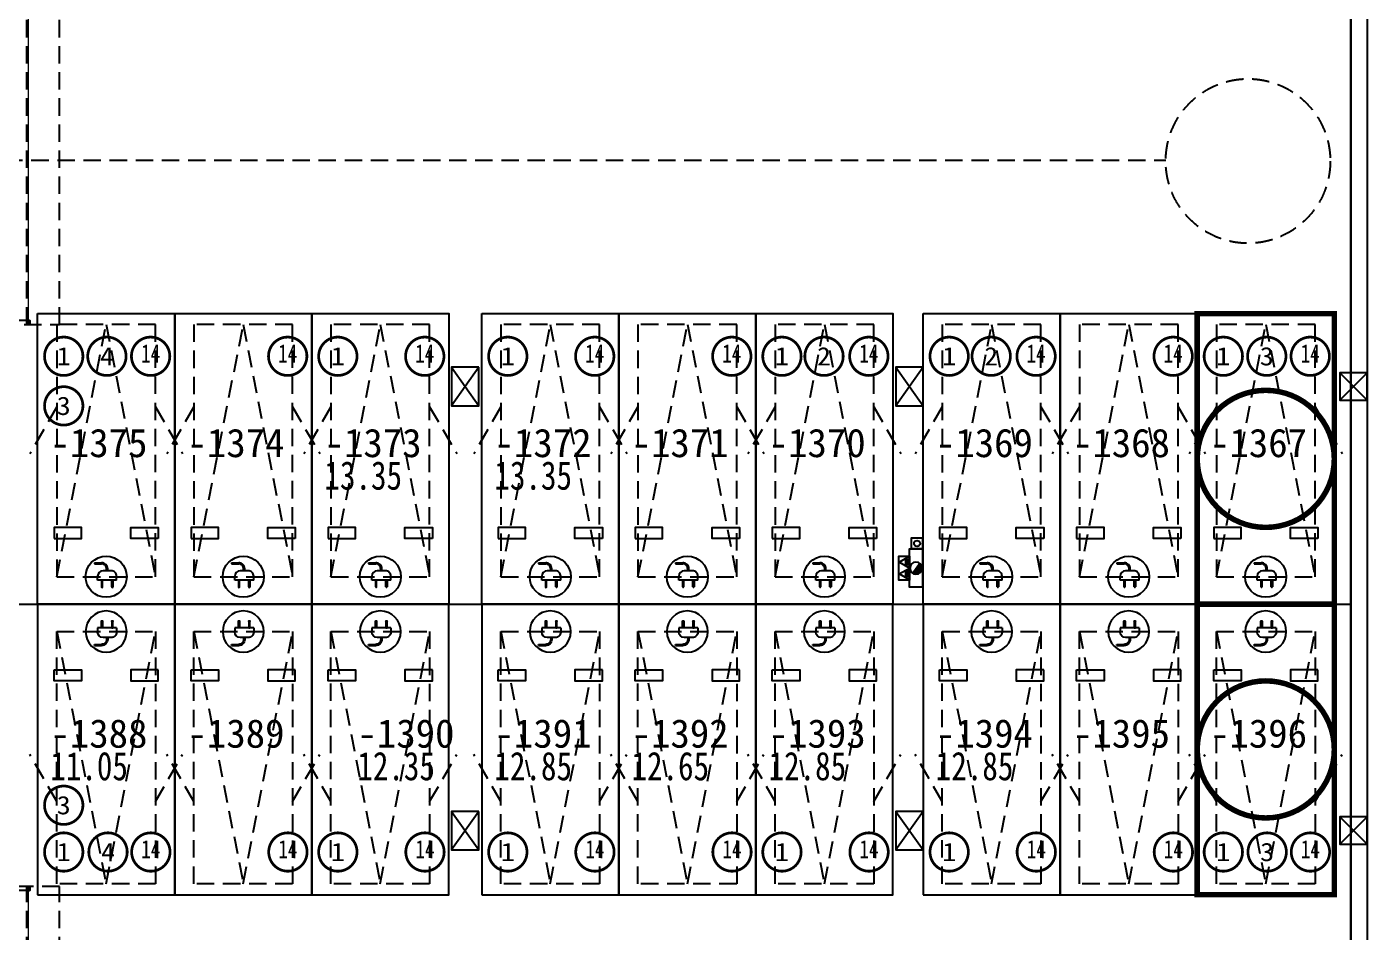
# Model space of a CAD drawing. Header units: millimetres. Extents: x 693907 to 1906102, y -24098 to 332602.
# Drawn here: x 892519 to 916967, y 69146 to 85661 of the extents above; entities that cross this region are included whole.
import ezdxf
from ezdxf.enums import TextEntityAlignment as Align

# ---------------------------------------------------------------- set-up
doc = ezdxf.new("R2010")
doc.units = ezdxf.units.MM
doc.header["$LTSCALE"] = 100
doc.linetypes.add('A6-DK-B1F$0$HIDDEN2', pattern=[4.7625, 3.175, -1.5875])
doc.linetypes.add('A6-DK-B1F$0$X-DK-BF1$0$X-DK-BF1$0$DK-WALL-B1F$0$HIDDEN2', pattern=[4.7625, 3.175, -1.5875])
doc.layers.get('Defpoints').update_dxf_attribs({"color": 189})
for name, color, linetype in [('A6-DK-B1F$0$A-CONC', 30, 'Continuous'), ('A6-DK-B1F$0$A-PRKG', 175, 'A6-DK-B1F$0$HIDDEN2'), ('A6-DK-B1F$0$A-PRKG-SIGN', 252, 'Continuous'), ('A6-DK-B1F$0$A-TRACK', 77, 'A6-DK-B1F$0$HIDDEN2'), ('A6-DK-B1F$0$DK-WALL-B1F$0$A-MARK', 232, 'Continuous'), ('A6-DK-B1F$0$X-DK-BF1$0$X-DK-BF1$0$DK-WALL-B1F$0$A-DOOR', 190, 'Continuous'), ('A6-DK-BG-B1F$0$A-STAIR', 142, 'Continuous'), ('A6-W-B1$0$S-WALL-S', 4, 'Continuous'), ('a_parking_number', 120, 'Continuous'), ('a_parking_price', 211, 'Continuous'), ('TP-DK-1(xhs)$0$P-J-DIM-L', 70, 'Continuous'), ('TP-DK-1(xhs)$0$P-X-L', 240, 'Continuous'), ('TP-DK-1(xhs)$0$P-X-M', 2, 'Continuous'), ('TP-DK-1(xhs)$0$P-X-X', 1, 'Continuous'), ('xref(dwg引用图层)', 7, 'Continuous'), ('留孔', 1, 'Continuous')]:
    doc.layers.add(name, color=color, linetype=linetype)
doc.layers.add('A6-W-B1$0$S-EDIT', color=241, linetype='Continuous', plot=False)
doc.layers.add('LVTRY', color=6, linetype='Continuous', lineweight=18)
doc.layers.add('PUB_TEXT', color=7, linetype='Continuous', lineweight=15)
doc.styles.add('-黑体', font='simhei.ttf')
doc.styles.add('华文细黑', font='STXIHEI.TTF')
doc.styles.add('黑体', font='simhei.ttf', dxfattribs={"width": 0.8})

# ---------------------------------------------------------------- blocks, each defined once
blk = doc.blocks.new('TP-DK-1(xhs)$0$PG01.1')
at = {"color": 1}
for p, q in [((108, 187), (0, 0)), ((80, 72), (66, 58)), ((89, 72), (66, 48)), ((99, 72), (66, 39)), ((109, 72), (66, 29)), ((118, 72), (66, 20)), ((128, 72), (66, 10)), ((138, 72), (66, 0)), ((147, 72), (76, 0)), ((150, 65), (85, 0)), ((150, 56), (94, 0)), ((150, 46), (104, 0)), ((216, 0), (108, 187)), ((150, 36), (114, 0)), ((150, 27), (123, 0)), ((150, 17), (133, 0)), ((150, 8), (142, 0)), ((324, 187), (216, 0)), ((296, 72), (282, 58)), ((305, 72), (282, 48)), ((315, 72), (282, 39)), ((325, 72), (282, 29)), ((334, 72), (282, 20)), ((344, 72), (282, 10)), ((354, 72), (282, 0)), ((363, 72), (292, 0)), ((366, 65), (301, 0)), ((366, 56), (310, 0)), ((366, 46), (320, 0)), ((432, 0), (324, 187)), ((366, 36), (330, 0)), ((366, 27), (339, 0)), ((366, 17), (349, 0)), ((366, 8), (358, 0))]:
    blk.add_line(p, q, dxfattribs=at)
at = {"color": 2}
for p, q in [((0, 0), (216, 0)), ((216, 0), (432, 0))]:
    blk.add_line(p, q, dxfattribs=at)
at = {"color": 1}
for points in [[(0, 0), (436, 0), (436, 190), (0, 190)], [(66, 72), (150, 72), (150, 0), (66, 0)], [(282, 72), (366, 72), (366, 0), (282, 0)]]:
    blk.add_lwpolyline(points, close=True, dxfattribs=at)
blk = doc.blocks.new('TP-DK-1(xhs)$0$PG02.4')
blk.add_hatch(color=1).paths.add_polyline_path([(265, 48, 0.699012), (461, 120, 0.141488), (444, 179)])
at = {"color": 1}
blk.add_line((265, 48), (444, 179), dxfattribs=at)
blk.add_lwpolyline([(0, 0), (700, 0), (700, 240), (0, 240)], close=True, dxfattribs=at)
blk.add_circle((350, 120), 111, dxfattribs=at)
blk = doc.blocks.new('TP-DK-1(xhs)')
at = {"layer": 'TP-DK-1(xhs)$0$P-J-DIM-L', "color": 8, "true_color": 0x808080}
blk.add_lwpolyline([(166640, 76137), (166440, 76137), (166440, 76337), (166640, 76337)], close=True, dxfattribs=at)
at = {"layer": 'TP-DK-1(xhs)$0$P-X-L'}
blk.add_circle((166540, 76237), 55, dxfattribs=at)
at = {"layer": 'TP-DK-1(xhs)$0$P-X-M', "extrusion": (0, 0, -1), "zscale": -1, "rotation": 270}
blk.add_blockref('TP-DK-1(xhs)$0$PG01.1', (-166400, 76005), dxfattribs=at)
at = {"layer": 'TP-DK-1(xhs)$0$P-X-X', "xscale": -1, "rotation": 90}
blk.add_blockref('TP-DK-1(xhs)$0$PG02.4', (166640, 76137), dxfattribs=at)
blk = doc.blocks.new('A6-W-B1$0$Z-1')
at = {"layer": 'A6-W-B1$0$S-EDIT'}
for p, q in [((91833, 54151), (92533, 54651)), ((91833, 54651), (92533, 54151))]:
    blk.add_line(p, q, dxfattribs=at)
at = {"layer": 'A6-W-B1$0$S-WALL-S', "color": 0, "linetype": 'ByBlock', "lineweight": -2}
blk.add_lwpolyline([(91833, 54651), (91833, 54151), (92533, 54151), (92533, 54651), (91833, 54651)], dxfattribs=at)
blk = doc.blocks.new('A6-W-B1$0$Z-3')
at = {"layer": 'A6-W-B1$0$S-EDIT'}
for p, q in [((-250, 250), (250, -250)), ((250, 250), (-250, -250))]:
    blk.add_line(p, q, dxfattribs=at)
at = {"layer": 'A6-W-B1$0$S-WALL-S', "color": 0, "linetype": 'ByBlock', "lineweight": -2}
blk.add_lwpolyline([(250, 250), (-250, 250), (-250, -250), (250, -250), (250, 250)], dxfattribs=at)
blk = doc.blocks.new('A6-W-B1', base_point=(85957, 40190))
at = {"layer": 'A6-W-B1$0$S-WALL-S'}
blk.add_lwpolyline([(260407, 131540), (260707, 131540), (260707, 93500), (260337, 93500), (260337, 93800), (260407, 93800)], close=True, dxfattribs=at)
at = {"layer": 'A6-W-B1$0$S-WALL-S', "rotation": 270}
for p in [(189856, 211473), (197956, 211473), (189856, 203373), (197956, 203373)]:
    blk.add_blockref('A6-W-B1$0$Z-1', p, dxfattribs=at)
at = {"layer": 'A6-W-B1$0$S-WALL-S'}
for p in [(260457, 119290), (260457, 111190)]:
    blk.add_blockref('A6-W-B1$0$Z-3', p, dxfattribs=at)
blk = doc.blocks.new('A6-DK-BG-B1F')
at = {"layer": 'A6-DK-BG-B1F$0$A-STAIR'}
blk.add_line((134100, 75130, 0), (174450, 75130), dxfattribs=at)
blk = doc.blocks.new('A6-DK-B1F$0$DK-WALL-B1F$0$CD')
at = {"linetype": 'ByBlock'}
for p, q in [((-130, -382), (-130, 312)), ((-130, 312), (19, 312)), ((219, -182), (219, 112)), ((469, 427), (469, 165)), ((509, 427), (469, 427)), ((509, 427), (509, 165)), ((-130, -382), (19, -382)), ((219, -15), (289, -15)), ((219, -55), (289, -55))]:
    blk.add_line(p, q, dxfattribs=at)
for points in [[(-371, 133), (-130, 133), (-130, 175), (-371, 175)], [(-371, -203), (-130, -203), (-130, -245), (-371, -245)]]:
    blk.add_lwpolyline(points, dxfattribs=at)
blk.add_circle((0, 0), 750, dxfattribs=at)
for centre, radius, start, end in [((-371, 154), 20.7, 90, 270), ((19, 112), 200, 0, 90), ((289, 165), 220, 270, 0), ((289, 165), 180, 270, 0), ((-371, -224), 20.7, 90, 270), ((19, -182), 200, 270, 0)]:
    blk.add_arc(centre, radius, start, end, dxfattribs=at)
blk = doc.blocks.new('A6-DK-B1F$0$gsethsergtyf')
at = {"layer": 'A6-DK-B1F$0$A-TRACK'}
blk.add_line((137050, 83230), (171076, 83230), dxfattribs=at)
blk.add_circle((172576, 83212), 1500, dxfattribs=at)
blk = doc.blocks.new('A6-DK-B1F$0$标准车位')
blk.add_lwpolyline([(350, 4600), (1250, 0), (2150, 4600)])
blk.add_lwpolyline([(350, 4600), (2150, 4600), (2150, 0), (350, 0)], close=True)
at = {"layer": 'A6-DK-B1F$0$A-PRKG-SIGN'}
for points in [[(0, -200), (2500, -200), (2500, 5100), (0, 5100)], [(300, 3900), (800, 3900), (800, 3700), (300, 3700)], [(2200, 3900), (1700, 3900), (1700, 3700), (2200, 3700)]]:
    blk.add_lwpolyline(points, close=True, dxfattribs=at)
at = {"layer": 'Defpoints', "color": 8, "linetype": 'A6-DK-B1F$0$HIDDEN2', "extrusion": (-5.18032e-09, 4.96178e-22, 1), "elevation": 0}
for points in [[(350, 1500), (-145, 2357)], [(2150, 1500), (2645, 2357)]]:
    blk.add_lwpolyline(points, dxfattribs=at)
blk = doc.blocks.new('*U446')
at = {"layer": 'A6-DK-B1F$0$X-DK-BF1$0$X-DK-BF1$0$DK-WALL-B1F$0$A-DOOR', "linetype": 'A6-DK-B1F$0$X-DK-BF1$0$X-DK-BF1$0$DK-WALL-B1F$0$HIDDEN2'}
for p, q in [((-200, 6000), (-200, 0)), ((200, 6000), (200, 0))]:
    blk.add_line(p, q, dxfattribs=at)
blk.add_lwpolyline([(-800, 0), (800, 0), (800, 6000), (-800, 6000), (-800, 0)], close=True, dxfattribs=at)
at = {"layer": 'A6-DK-B1F$0$X-DK-BF1$0$X-DK-BF1$0$DK-WALL-B1F$0$A-DOOR'}
for points in [[(-208, 5935), (-210, 5935), (-210, 5925), (-200, 5925), (-200, 6000), (-260, 6000), (-260, 5925), (-250, 5925), (-250, 5935), (-252, 5935), (-252, 5927), (-258, 5927), (-258, 5998), (-202, 5998), (-202, 5927), (-208, 5927)], [(208, 5935), (210, 5935), (210, 5925), (200, 5925), (200, 6000), (260, 6000), (260, 5925), (250, 5925), (250, 5935), (252, 5935), (252, 5927), (258, 5927), (258, 5998), (202, 5998), (202, 5927), (208, 5927)], [(-208, 65), (-210, 65), (-210, 75), (-200, 75), (-200, 0), (-260, 0), (-260, 75), (-250, 75), (-250, 65), (-252, 65), (-252, 73), (-258, 73), (-258, 2), (-202, 2), (-202, 73), (-208, 73)], [(208, 65), (210, 65), (210, 75), (200, 75), (200, 0), (260, 0), (260, 75), (250, 75), (250, 65), (252, 65), (252, 73), (258, 73), (258, 2), (202, 2), (202, 73), (208, 73)]]:
    blk.add_lwpolyline(points, close=True, dxfattribs=at)
at = {"layer": 'A6-DK-B1F$0$X-DK-BF1$0$X-DK-BF1$0$DK-WALL-B1F$0$A-DOOR', "linetype": 'A6-DK-B1F$0$X-DK-BF1$0$X-DK-BF1$0$DK-WALL-B1F$0$HIDDEN2', "const_width": 20}
for points in [[(-230, 5998), (-230, 2)], [(230, 5998), (230, 2)]]:
    blk.add_lwpolyline(points, dxfattribs=at)
at = {"layer": 'A6-DK-B1F$0$X-DK-BF1$0$X-DK-BF1$0$DK-WALL-B1F$0$A-DOOR'}
for points in [[(-200, 5925), (200, 5925)], [(-200, 75), (200, 75)]]:
    blk.add_lwpolyline(points, dxfattribs=at)

msp = doc.modelspace()

# ---------------------------------------------------------------- linework, layer by layer
at = {"layer": 'A6-DK-B1F$0$A-CONC'}
for p, q in [((916666.9, 91358.9), (916666.9, 53560)), ((916966.9, 91358.9), (916966.9, 53560))]:
    msp.add_line(p, q, dxfattribs=at)
at = {"layer": 'LVTRY', "color": 6, "const_width": 50}
for points in [[(893542.6, 79651.2, 1), (892842.6, 79651.2, 1)], [(894330.4, 79651.2, 1), (893630.4, 79651.2, 1)], [(895127.8, 79651.2, 1), (894427.8, 79651.2, 1)], [(897627.8, 79651.2, 1), (896927.8, 79651.2, 1)], [(898542.6, 79651.2, 1), (897842.6, 79651.2, 1)], [(900127.8, 79651.2, 1), (899427.8, 79651.2, 1)], [(901642.6, 79651.2, 1), (900942.6, 79651.2, 1)], [(903227.8, 79651.2, 1), (902527.8, 79651.2, 1)], [(905727.8, 79651.2, 1), (905027.8, 79651.2, 1)], [(906642.6, 79651.2, 1), (905942.6, 79651.2, 1)], [(907409.4, 79651.2, 1), (906709.4, 79651.2, 1)], [(908227.8, 79651.2, 1), (907527.8, 79651.2, 1)], [(909692.6, 79651.2, 1), (908992.6, 79651.2, 1)], [(910459.4, 79651.2, 1), (909759.4, 79651.2, 1)], [(911277.8, 79651.2, 1), (910577.8, 79651.2, 1)], [(913777.8, 79651.2, 1), (913077.8, 79651.2, 1)], [(914692.6, 79651.2, 1), (913992.6, 79651.2, 1)], [(915485.4, 79651.2, 1), (914785.4, 79651.2, 1)], [(916277.8, 79651.2, 1), (915577.8, 79651.2, 1)], [(893542.6, 78746.2, 1), (892842.6, 78746.2, 1)], [(893542.6, 71462.2, 1), (892842.6, 71462.2, 1)], [(893542.6, 70608.8, 1), (892842.6, 70608.8, 1)], [(894350.3, 70608.8, 1), (893650.3, 70608.8, 1)], [(895131.6, 70608.8, 1), (894431.6, 70608.8, 1)], [(897631.6, 70608.8, 1), (896931.6, 70608.8, 1)], [(898542.6, 70608.8, 1), (897842.6, 70608.8, 1)], [(900131.6, 70608.8, 1), (899431.6, 70608.8, 1)], [(901642.6, 70608.8, 1), (900942.6, 70608.8, 1)], [(903231.6, 70608.8, 1), (902531.6, 70608.8, 1)], [(905731.6, 70608.8, 1), (905031.6, 70608.8, 1)], [(906642.6, 70608.8, 1), (905942.6, 70608.8, 1)], [(908231.6, 70608.8, 1), (907531.6, 70608.8, 1)], [(909692.6, 70608.8, 1), (908992.6, 70608.8, 1)], [(911281.6, 70608.8, 1), (910581.6, 70608.8, 1)], [(913781.6, 70608.8, 1), (913081.6, 70608.8, 1)], [(914692.6, 70608.8, 1), (913992.6, 70608.8, 1)], [(915492.5, 70608.8, 1), (914792.5, 70608.8, 1)], [(916281.6, 70608.8, 1), (915581.6, 70608.8, 1)]]:
    msp.add_lwpolyline(points, format="xyb", close=True, dxfattribs=at)
at = {"layer": '留孔', "const_width": 100, "elevation": 0}
for points in [[(913866.9, 80430), (916366.9, 80430), (916366.9, 75130), (913866.9, 75130)], [(913866.9, 75130), (916366.9, 75130), (916366.9, 69830), (913866.9, 69830)]]:
    msp.add_lwpolyline(points, close=True, dxfattribs=at)
for points in [[(916366.9, 77780, 1), (913866.9, 77780, 1), (916366.9, 77780, 1)], [(916366.9, 72480, 1), (913866.9, 72480, 1), (916366.9, 72480, 1)]]:
    msp.add_lwpolyline(points, format="xyb", dxfattribs=at)

# ---------------------------------------------------------------- block references
msp.add_blockref('A6-DK-B1F$0$gsethsergtyf', (742216.9, 0))
at = {"layer": 'A6-DK-B1F$0$A-PRKG', "linetype": 'ByBlock', "extrusion": (-5.18032e-09, -4.99113e-22, -1), "zscale": -1, "rotation": 180}
for p in [(-892716.9, 80230, 0), (-895216.9, 80230, 0), (-897716.9, 80230, 0), (-900816.9, 80230, 0), (-903316.9, 80230, 0), (-905816.9, 80230, 0), (-908866.9, 80230, 0), (-911366.9, 80230, 0), (-913866.9, 80230, 0)]:
    msp.add_blockref('A6-DK-B1F$0$标准车位', p, dxfattribs=at)
at = {"layer": 'A6-DK-B1F$0$A-PRKG', "linetype": 'ByBlock', "extrusion": (-5.18032e-09, 4.99294e-22, -1), "xscale": -1, "zscale": -1, "rotation": 359.9999999999999}
for p in [(-892716.9, 70030, 0), (-895216.9, 70030, 0), (-897716.9, 70030, 0), (-900816.9, 70030, 0), (-903316.9, 70030, 0), (-905816.9, 70030, 0), (-908866.9, 70030, 0), (-911366.9, 70030, 0), (-913866.9, 70030, 0)]:
    msp.add_blockref('A6-DK-B1F$0$标准车位', p, dxfattribs=at)
at = {"layer": 'A6-DK-B1F$0$DK-WALL-B1F$0$A-MARK', "extrusion": (-2.25455e-07, -5.41509e-07, -1), "xscale": -0.500000000000001, "yscale": 0.500000000000001, "zscale": -0.500000000000001, "rotation": 269.9999999845231}
for p in [(-893966.9, 75630, -0.2), (-896466.9, 75630, -0.2), (-898966.9, 75630, -0.2), (-902066.9, 75630, -0.2), (-904566.9, 75630, -0.2), (-907066.9, 75630, -0.2), (-910116.9, 75630, -0.2), (-912616.9, 75630, -0.2), (-915116.9, 75630, -0.2)]:
    msp.add_blockref('A6-DK-B1F$0$DK-WALL-B1F$0$CD', p, dxfattribs=at)
at = {"layer": 'A6-DK-B1F$0$DK-WALL-B1F$0$A-MARK', "extrusion": (-2.25455e-07, 5.41509e-07, -1), "xscale": 0.500000000000001, "yscale": 0.500000000000001, "zscale": -0.5000000000000493, "rotation": 270.0000000154769}
for p in [(-893966.9, 74630, -0.2), (-896466.9, 74630, -0.2), (-898966.9, 74630, -0.2), (-902066.9, 74630, -0.2), (-904566.9, 74630, -0.2), (-907066.9, 74630, -0.2), (-910116.9, 74630, -0.2), (-912616.9, 74630, -0.2), (-915116.9, 74630, -0.2)]:
    msp.add_blockref('A6-DK-B1F$0$DK-WALL-B1F$0$CD', p, dxfattribs=at)
at = {"layer": 'A6-DK-B1F$0$X-DK-BF1$0$X-DK-BF1$0$DK-WALL-B1F$0$A-DOOR', "extrusion": (-5.64264e-07, -2.137e-21, 1), "rotation": 180}
for p in [(892316.9, 86230, -0.5), (892316.9, 69980, -0.5)]:
    msp.add_blockref('*U446', p, dxfattribs=at)
at = {"layer": 'xref(dwg引用图层)'}
for name in ['A6-W-B1', 'TP-DK-1(xhs)', 'A6-DK-BG-B1F']:
    msp.add_blockref(name, (742216.9, 0), dxfattribs=at)

# ---------------------------------------------------------------- texts
at = {"layer": 'a_parking_number', "style": '华文细黑'}
for s, p in [('-1375', (893835.2, 78067.2, 0)), ('-1374', (896335.2, 78067.2)), ('-1373', (898835.2, 78067.2, 0)), ('-1372', (901935.2, 78067.2)), ('-1371', (904435.2, 78067.2)), ('-1370', (906935.2, 78067.2, 0)), ('-1369', (909985.2, 78067.2, 0)), ('-1368', (912485.2, 78067.2, 0)), ('-1367', (914985.2, 78067.2, 0)), ('-1388', (893835.2, 72767.2)), ('-1389', (896335.2, 72767.2)), ('-1390', (899435.2, 72767.2, 0)), ('-1391', (901935.2, 72767.2)), ('-1392', (904435.2, 72767.2)), ('-1393', (906935.2, 72767.2)), ('-1394', (909985.2, 72767.2, 0)), ('-1395', (912485.2, 72767.2, 0)), ('-1396', (914985.2, 72767.2))]:
    msp.add_text(s, height=520, dxfattribs=at).set_placement(p, align=Align.MIDDLE)
at = {"layer": 'a_parking_price', "style": '黑体', "width": 0.8}
for s, p in [('13.35', (897948.4, 77217.3)), ('13.35', (901048.4, 77217.3)), ('11.05', (892948.4, 71917.3)), ('12.35', (898548.4, 71917.3)), ('12.85', (901048.4, 71917.3)), ('12.65', (903548.4, 71917.3)), ('12.85', (906048.4, 71917.3)), ('12.85', (909098.4, 71917.3))]:
    msp.add_text(s, height=520, dxfattribs=at).set_placement(p)
at = {"layer": 'PUB_TEXT', "color": 6, "style": '-黑体'}
for s, width, p, p2 in [('1', 1.065055, (893064.3, 79484.9), (893320.9, 79484.9)), ('4', 1.048503, (893854.1, 79483.4), (894106.7, 79483.4)), ('14', 0.726133, (894602.9, 79535), (894952.8, 79535)), ('14', 0.726133, (897102.9, 79535), (897452.8, 79535)), ('1', 1.065055, (898064.3, 79484.9), (898320.9, 79484.9)), ('14', 0.726133, (899602.9, 79535), (899952.8, 79535)), ('1', 1.065055, (901164.3, 79484.9), (901420.9, 79484.9)), ('14', 0.726133, (902702.9, 79535), (903052.8, 79535)), ('14', 0.726133, (905202.9, 79535), (905552.8, 79535)), ('1', 1.065055, (906164.3, 79484.9), (906420.9, 79484.9)), ('2', 1.048503, (906933.1, 79483.4), (907185.7, 79483.4)), ('14', 0.726133, (907702.9, 79535), (908052.8, 79535)), ('1', 1.065055, (909214.3, 79484.9), (909470.9, 79484.9)), ('2', 1.048503, (909983.1, 79483.4), (910235.7, 79483.4)), ('14', 0.726133, (910752.9, 79535), (911102.8, 79535)), ('14', 0.726133, (913252.9, 79535), (913602.8, 79535)), ('1', 1.065055, (914214.3, 79484.9), (914470.9, 79484.9)), ('3', 1.065055, (915007.1, 79484.9), (915263.7, 79484.9)), ('14', 0.726133, (915752.9, 79535), (916102.8, 79535)), ('3', 1.065055, (893064.3, 78579.9), (893320.9, 78579.9)), ('3', 1.065055, (893064.3, 71296), (893320.9, 71296)), ('1', 1.065055, (893064.3, 70442.5), (893320.9, 70442.5)), ('4', 1.048503, (893874, 70441), (894126.6, 70441)), ('14', 0.726133, (894606.7, 70492.6), (894956.5, 70492.6)), ('14', 0.726133, (897106.7, 70492.6), (897456.5, 70492.6)), ('1', 1.065055, (898064.3, 70442.5), (898320.9, 70442.5)), ('14', 0.726133, (899606.7, 70492.6), (899956.5, 70492.6)), ('1', 1.065055, (901164.3, 70442.5), (901420.9, 70442.5)), ('14', 0.726133, (902706.7, 70492.6), (903056.5, 70492.6)), ('14', 0.726133, (905206.7, 70492.6), (905556.5, 70492.6)), ('1', 1.065055, (906164.3, 70442.5), (906420.9, 70442.5)), ('14', 0.726133, (907706.7, 70492.6), (908056.5, 70492.6)), ('1', 1.065055, (909214.3, 70442.5), (909470.9, 70442.5)), ('14', 0.726133, (910756.7, 70492.6), (911106.5, 70492.6)), ('14', 0.726133, (913256.7, 70492.6), (913606.5, 70492.6)), ('1', 1.065055, (914214.3, 70442.5), (914470.9, 70442.5)), ('3', 1.065055, (915014.2, 70442.5), (915270.7, 70442.5)), ('14', 0.726133, (915756.7, 70492.6), (916106.5, 70492.6))]:
    msp.add_text(s, height=335, dxfattribs=dict(at, width=width)).set_placement(p, p2, align=Align.FIT)

doc.saveas('drawing.dxf')
